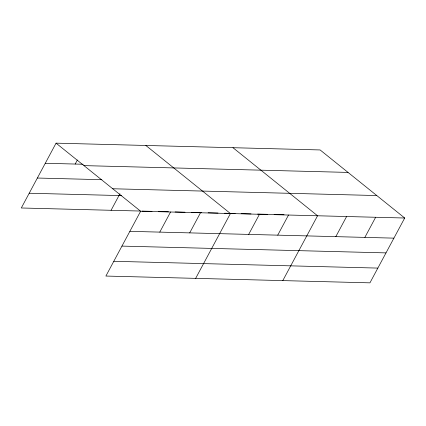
<?xml version="1.0" encoding="UTF-8"?>
<svg xmlns="http://www.w3.org/2000/svg" width="426" height="426" viewBox="0 0 426 426"><rect width="100%" height="100%" fill="white"/><g stroke="black" fill="none" stroke-linecap="round" stroke-linejoin="round"><path stroke-width="0.64" d="M404.7 218.016L140.639 211.227L105.882 276.053L369.938 282.843L404.7 218.016L320.118 149.947L56.062 143.157L21.3 207.984L140.127 211.04M75.2 164.047L77.356 160.027M111.079 210.295L119.93 193.787M159.777 232.117L170.565 211.994M189.703 232.884L200.492 212.766M195.662 278.359L230.418 213.532L145.841 145.468M248.677 234.401L259.466 214.278M277.725 235.152L288.514 215.029M282.8 280.601L317.562 215.774L232.979 147.71M335.816 236.643L346.604 216.52M364.864 237.388L375.652 217.271M45.273 163.28L83.176 164.255M83.97 165.618L348.031 172.413M37.36 178.031L101.867 179.692M112.73 188.761L376.786 195.555M29.208 193.234L121.634 195.609M142.108 211.094L152.007 211.344M158.61 211.514L168.515 211.77M175.113 211.94L185.017 212.196M191.62 212.366L201.519 212.622M208.122 212.787L218.027 213.043M224.624 213.213L235.189 213.485M241.132 213.639L251.031 213.895M257.634 214.065L267.533 214.315M274.136 214.486L284.041 214.741M129.85 231.345L393.912 238.139M121.942 246.1L385.999 252.89M113.79 261.298L377.851 268.092M56.062 143.157L140.639 211.227"/></g></svg>
